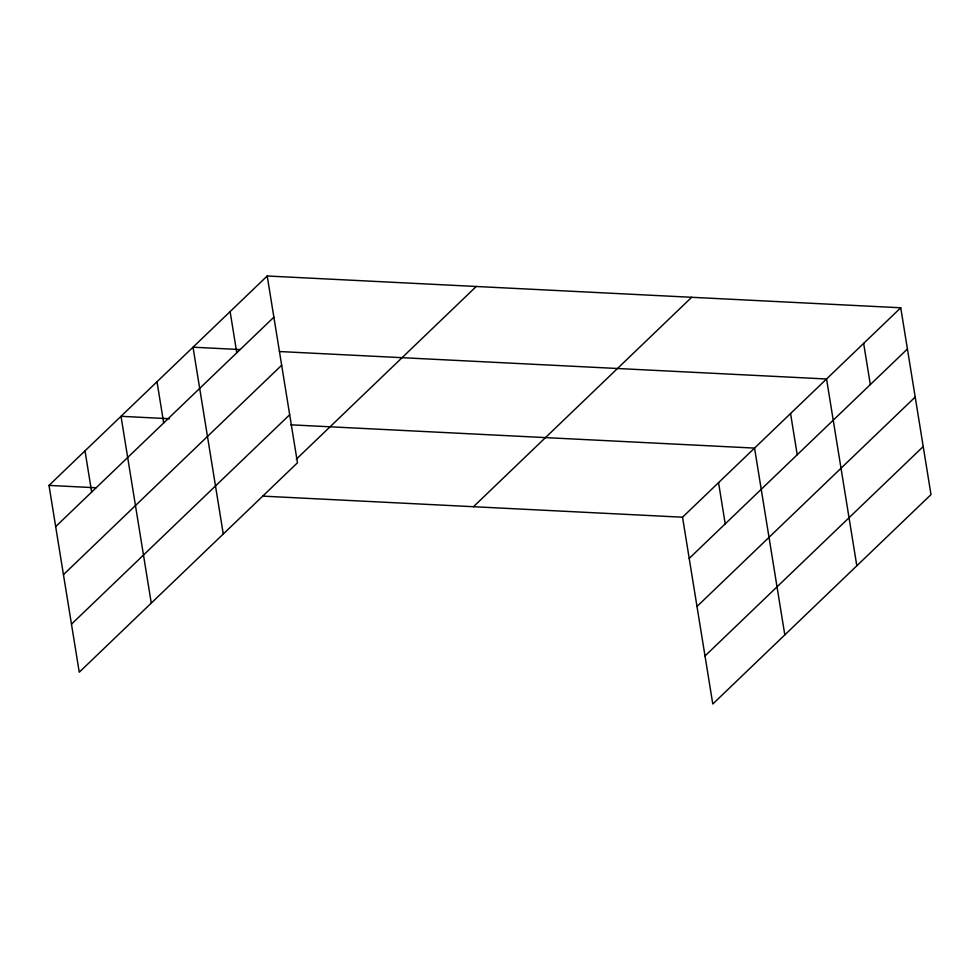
<?xml version="1.0" encoding="UTF-8"?>
<svg xmlns="http://www.w3.org/2000/svg" width="980" height="980" viewBox="0 0 980 980"><rect width="100%" height="100%" fill="white"/><g stroke="black" fill="none" stroke-linecap="round" stroke-linejoin="round"><path stroke-width="1.47" d="M267.209 275.993L297.467 462.793L79.258 672.219L49 485.406L267.209 275.993L900.743 307.781L931 494.594L712.791 704.008L682.533 517.207L900.743 307.781M55.676 526.615L273.873 317.189M63.455 574.66L281.664 365.246M71.479 624.162L289.676 414.748M296.254 459.252L476.268 286.479M473.475 506.709L691.672 297.295M689.21 558.416L907.419 348.99M697.001 606.461L915.198 397.047M705.012 655.963L923.221 446.549M239.978 349.554L193.011 347.19L223.269 534.002M279.374 351.526L826.557 378.99L856.814 565.791M169.491 418.73L121.006 416.304L151.263 603.104M290.68 424.818L754.551 448.093L784.808 634.905M49 485.406L95.967 487.758M262.652 496.125L682.533 517.207M863.649 343.392L870.326 384.589M790.554 413.548L797.23 454.745M718.548 482.65L725.212 523.859M230.116 311.591L236.78 352.8M157.008 381.747L163.685 422.956M85.003 450.849L91.679 492.058"/></g></svg>
